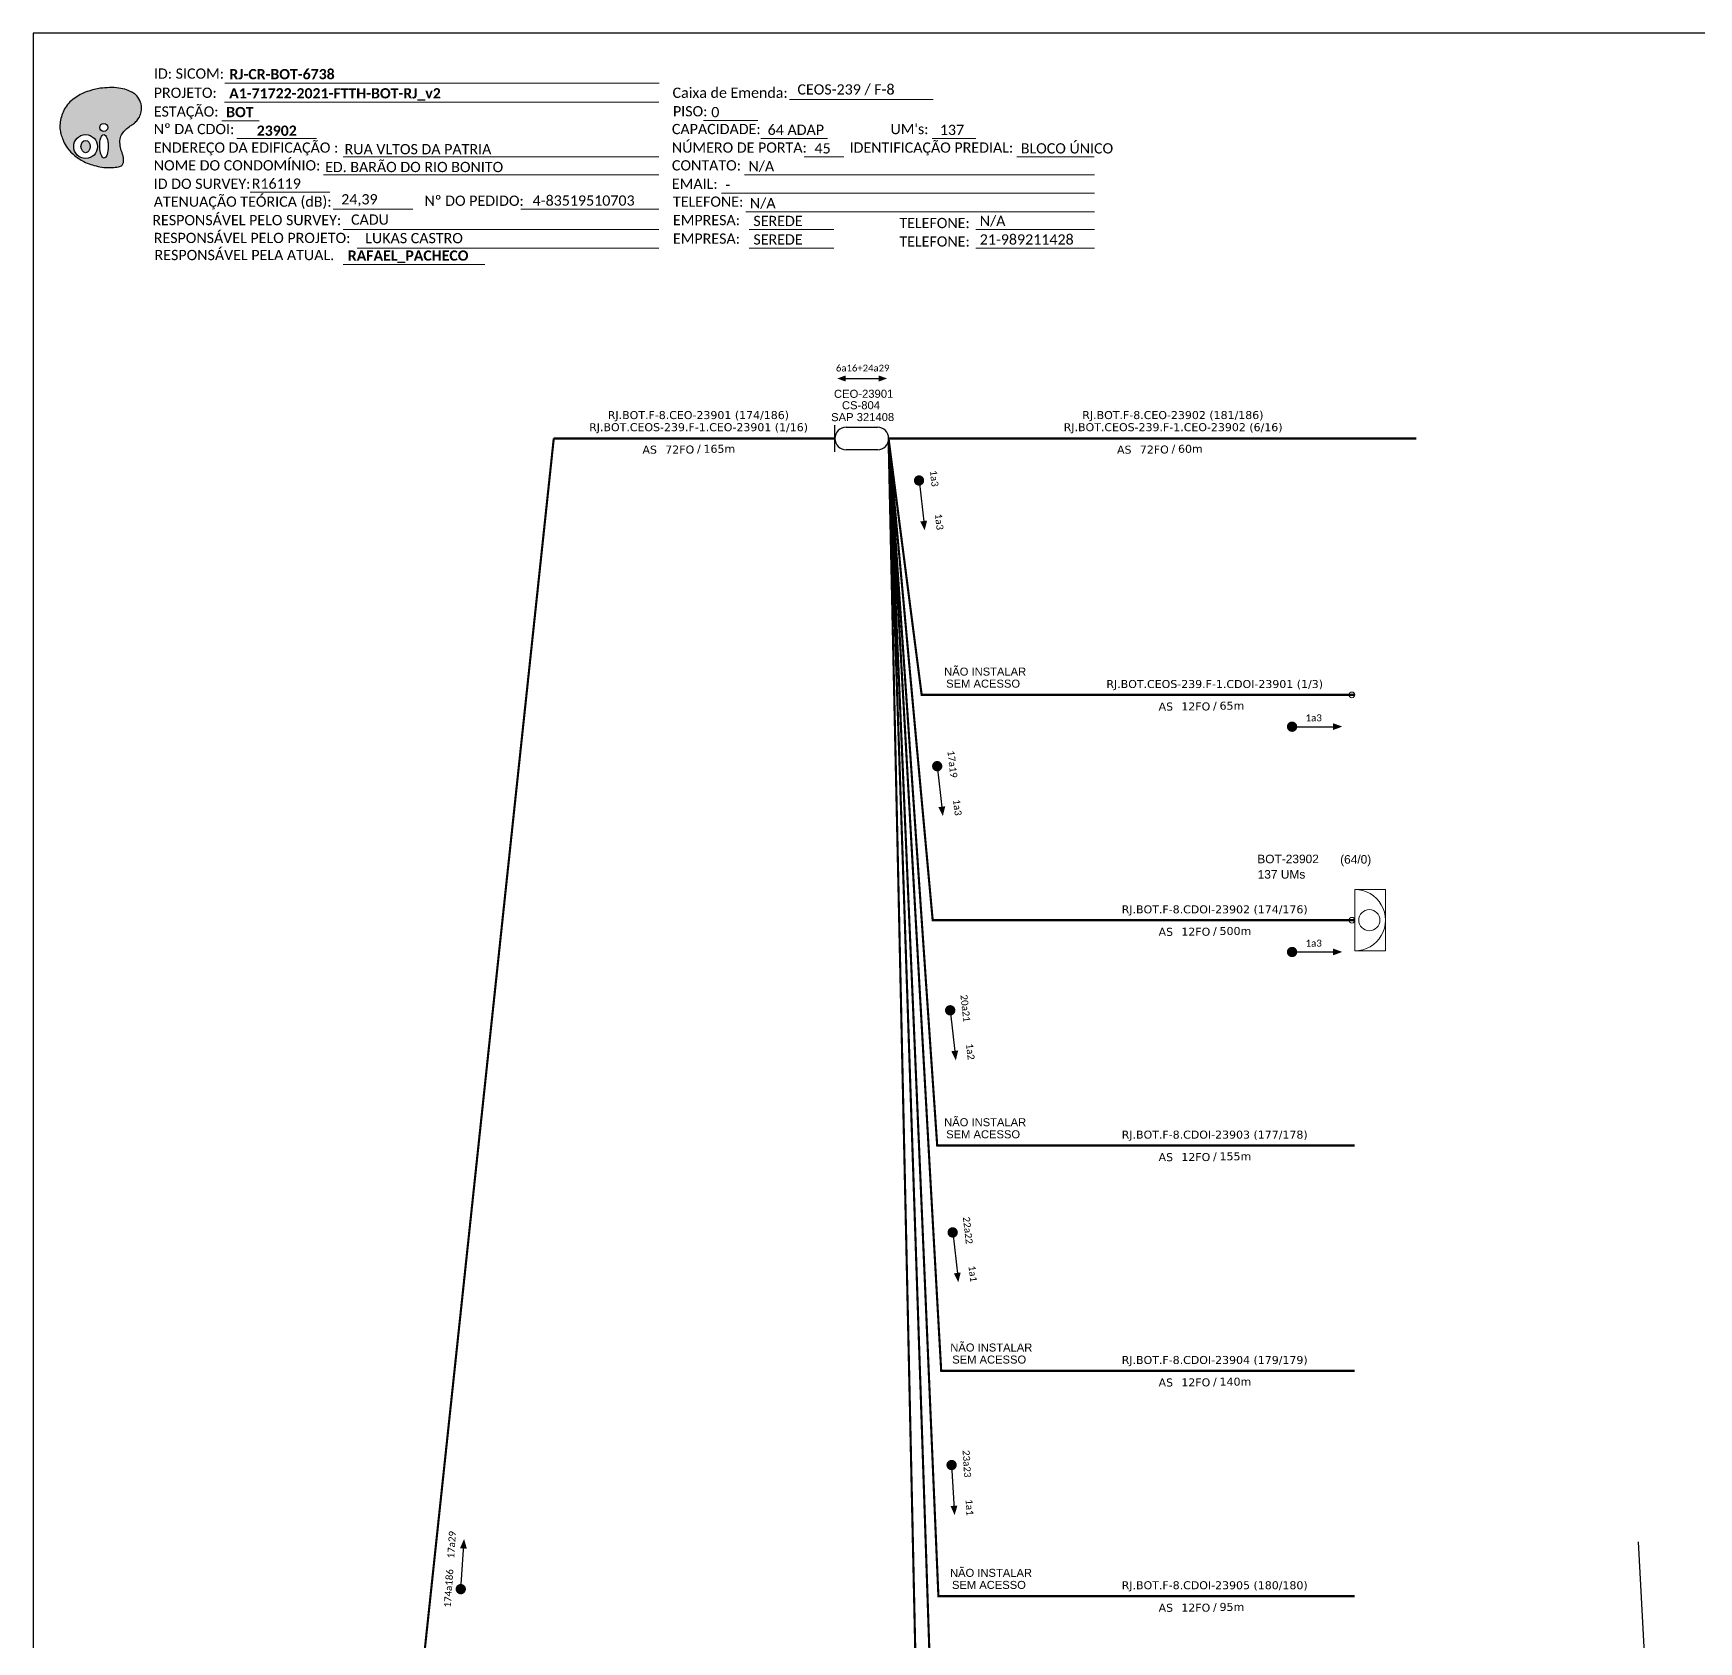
# Model space of a CAD drawing. Extents: x -89 to 1415, y 705 to 1544.
# Drawn here: x -89.3 to 202, y 1017.7 to 1299 of the extents above; entities that cross this region are included whole.
import ezdxf
from ezdxf.enums import TextEntityAlignment as Align

# ---------------------------------------------------------------- set-up
doc = ezdxf.new("R2010")
doc.units = 0
for name, color, linetype, lineweight in [("20.0-LEGENDA DOS CDO'S", 1, 'Continuous', 0), ('20.2-CDO_POSTE', 1, 'Continuous', 5), ('40.1-ETIQUETAS', 1, 'Continuous', 20)]:
    doc.layers.add(name, color=color, linetype=linetype, lineweight=lineweight)
for name, color, linetype in [('20.4-CEOS', 1, 'Continuous'), ('CAP a instalar', 1, 'Continuous'), ('QUADRA', 7, 'Continuous'), ('SETA', 7, 'Continuous')]:
    doc.layers.add(name, color=color, linetype=linetype)
doc.styles.add('ARIAL', font='arial.ttf')
doc.styles.add('siredit', font='verdana.ttf')
doc.styles.get("Standard").update_dxf_attribs({"font": 'arial.ttf'})
doc.styles.add('WMF-Calibri0', font='calibri.ttf')
doc.styles.add('WMF-Calibri1', font='calibrib.ttf')
doc.linetypes.add('FENCELINE1', pattern='A,0.25,-0.1,[133,ltypeshp.shx,S=0.1,R=0,X=-0.1,Y=0],-0.1,1', length=1.45)

# ---------------------------------------------------------------- blocks, each defined once
blk = doc.blocks.new('OI')
h = blk.add_hatch(color=40)
edge = h.paths.add_edge_path()
edge.add_spline(control_points=[(4.35, -0.67), (3.92, -0.99), (3.26, -1.5), (2.81, -2.59), (2.9, -3.5), (3.06, -4.27), (3.31, -4.85), (3.37, -5.39), (3.4, -5.88), (3.2, -6.4), (2.54, -6.61), (1.65, -6.63), (0.55, -6.67), (-0.56, -6.42), (-1.61, -6.14), (-2.77, -5.61), (-3.92, -4.77), (-4.89, -3.7), (-5.34, -2.65), (-5.6, -1.94), (-5.85, -0.96), (-5.71, 0.47), (-5.1, 2.02), (-4.14, 3.02), (-3.3, 3.61), (-2.37, 4.16), (-1.36, 4.44), (-0.56, 4.7), (0.79, 4.85), (2.24, 4.97), (3.79, 4.57), (4.67, 4.21), (5.44, 3.65), (5.76, 2.99), (6.03, 2.21), (6.01, 1.46), (5.72, 0.64), (5.31, 0.08), (4.88, -0.38), (4.51, -0.55), (4.35, -0.67)], knot_values=[0, 0, 0, 0, 1.60434, 2.417191, 3.427595, 4.282808, 4.776746, 5.304182, 5.888771, 6.258406, 6.858137, 7.79129, 8.986195, 10.124242, 11.187857, 12.242908, 13.953784, 15.414161, 16.515391, 17.349188, 17.675853, 19.552021, 21.515531, 22.568638, 23.63245, 24.621084, 25.782718, 26.745347, 27.142653, 29.870543, 31.004649, 31.921532, 32.709589, 33.801391, 34.042471, 35.192333, 35.971461, 36.628871, 37.254359, 37.836911, 37.836911, 37.836911, 37.836911], degree=3, periodic=0)
h.paths.add_polyline_path([(1.13, -0.87, -1), (-0.04, -0.87, -1)], flags=16)
edge = h.paths.add_edge_path(flags=16)
edge.add_ellipse((0.56, -3.59), major_axis=(-0.02, 1.71), ratio=0.361305, start_angle=0, end_angle=360)
h.paths.add_polyline_path([(-0.36, -3.62, -1), (-3.8, -3.62, -1)], flags=16)
edge = h.paths.add_edge_path(flags=0)
edge.add_ellipse((-2.08, -3.62), major_axis=(0, 0.885), ratio=0.758294, start_angle=0, end_angle=360)
at = {"color": 40}
for centre, radius in [((-2.08, -3.62), 1.72), ((0.54, -0.87), 0.587)]:
    blk.add_circle(centre, radius, dxfattribs=at)
blk.add_ellipse((0.56, -3.59), major_axis=(-0.02, 1.71), ratio=0.361305, dxfattribs=at)
blk.add_ellipse((-2.08, -3.62), major_axis=(0, 0.885), ratio=0.758294, start_param=-3.141592653589792, end_param=3.141592653589792, dxfattribs=at)
at = {"color": 40, "start_tangent": (-0.800898, -0.598801), "end_tangent": (-0.800898, -0.598801)}
blk.add_spline([(4.35, -0.67), (3.2, -1.78), (2.9, -2.54), (2.92, -3.55), (3.12, -4.38), (3.28, -4.85), (3.37, -5.37), (3.35, -5.95), (3.2, -6.29), (2.66, -6.55), (1.73, -6.63), (0.54, -6.62), (-0.58, -6.41), (-1.6, -6.11), (-2.56, -5.67), (-3.95, -4.67), (-4.89, -3.56), (-5.37, -2.56), (-5.64, -1.78), (-5.72, -1.46), (-5.63, 0.42), (-4.84, 2.22), (-4.13, 2.99), (-3.27, 3.62), (-2.4, 4.09), (-1.3, 4.47), (-0.37, 4.72), (0.02, 4.77), (2.75, 4.8), (3.85, 4.53), (4.69, 4.16), (5.31, 3.68), (5.85, 2.73), (5.93, 2.5), (5.94, 1.35), (5.67, 0.62), (5.29, 0.08), (4.84, -0.36), (4.35, -0.67)], degree=3, dxfattribs=at)
blk = doc.blocks.new('CARIMBO')
at = {"color": 7, "lineweight": 0}
for points in [[(35.66, -16.79), (111.64, -16.79)], [(134.48, -16.3), (159.61, -16.3)], [(35.15, -20.06), (41.7, -20.06)], [(119.43, -20.02), (128.92, -20.02)], [(37.81, -23.14), (51.75, -23.14)], [(129.48, -23.14), (141.1, -23.14)], [(159.42, -23.14), (167.09, -23.14)], [(56.38, -26.37), (111.64, -26.37)], [(137.07, -26.37), (144.01, -26.37)], [(174.24, -26.37), (187.8, -26.37)], [(52.97, -29.48), (111.64, -29.48)], [(126.6, -29.48), (187.83, -29.48)], [(40.13, -32.55), (54.07, -32.55)], [(122.56, -32.72), (187.83, -32.72)], [(54.67, -35.52), (68.61, -35.52)], [(126.84, -35.96), (187.83, -35.96)], [(56.38, -39.07), (111.64, -39.07)], [(127.45, -39.07), (142.25, -39.07)], [(167.06, -39.07), (187.83, -39.07)], [(58.87, -42.31), (111.64, -42.31)], [(127.45, -42.31), (142.25, -42.31)], [(167.06, -42.31), (187.83, -42.31)]]:
    blk.add_lwpolyline(points, dxfattribs=at)
at = {"color": 7, "xscale": 1.213923925163967, "yscale": 1.213923925163967, "zscale": 1.213923925163967, "rotation": 0.1532896023949059}
blk.add_blockref('OI', (13.86, -20.16), dxfattribs=at)
at = {"color": 7, "lineweight": 0, "style": 'WMF-Calibri0'}
for s, height, p in [('PROJETO:', 1.793, (23.26, -16.04)), ('Caixa de Emenda:', 1.7927, (114.02, -16.04)), ('ESTAÇÃO:', 1.793, (23.26, -19.32)), ('PISO:', 1.793, (114.09, -19.28)), ('Nº DA CDOI:', 1.7927, (23.26, -22.39)), ('CAPACIDADE:', 1.7927, (113.91, -22.39)), ('NÚMERO DE PORTA:', 1.7927, (113.91, -25.63)), ("UM's:", 1.793, (152.15, -22.39)), ('ENDEREÇO DA EDIFICAÇÃO :', 1.7927, (23.26, -25.63)), ('IDENTIFICAÇÃO PREDIAL:', 1.7927, (144.99, -25.63)), ('NOME DO CONDOMÍNIO:', 1.7927, (23.26, -28.74)), ('CONTATO:', 1.793, (113.91, -28.74)), ('ID DO SURVEY:', 1.7927, (23.26, -31.97)), ('EMAIL:', 1.793, (113.91, -31.97)), ('ATENUAÇÃO TEÓRICA (dB):', 1.7927, (23.26, -35.09)), ('TELEFONE:', 1.793, (114.09, -35.09)), ('RESPONSÁVEL PELO SURVEY:', 1.7927, (23.02, -38.32)), ('EMPRESA:', 1.793, (114.09, -38.32)), ('TELEFONE:', 1.793, (153.7, -38.83)), ('RESPONSÁVEL PELO PROJETO:', 1.7927, (23.26, -41.44)), ('EMPRESA:', 1.793, (114.09, -41.56)), ('TELEFONE:', 1.793, (153.7, -42.06))]:
    blk.add_text(s, height=height, dxfattribs=at).set_placement(p)
at = {"color": 7, "lineweight": 0, "flags": 8}
for tag, p, style in [('PROJ', (36.46, -16.13), 'WMF-Calibri1'), ('CEOS-XX', (135.87, -15.46), 'WMF-Calibri0'), ('EST', (35.94, -19.41), 'WMF-Calibri1'), ('PISO_PTR', (120.78, -19.42), 'WMF-Calibri0'), ('CAPAC.', (130.66, -22.52), 'WMF-Calibri0'), ("UC'S", (160.78, -22.54), 'WMF-Calibri0'), ('LOGRADOURO', (56.65, -25.91), 'WMF-Calibri0'), ('N°', (138.85, -25.77), 'WMF-Calibri0'), ('N°PREDIO', (174.94, -25.77), 'WMF-Calibri0'), ('NOME_DO_COND.', (53.23, -29.02), 'WMF-Calibri0'), ('NOME_DO_CONTATO', (127.3, -28.89), 'WMF-Calibri0'), ('_ID_', (40.39, -31.94), 'WMF-Calibri0'), ('EMAIL', (123.26, -32.12), 'WMF-Calibri0'), ('O_POTEN', (56.06, -34.68), 'WMF-Calibri0'), ('TELEFONE', (127.55, -35.36), 'WMF-Calibri0'), ('RES_SURVEY', (57.78, -38.23), 'WMF-Calibri0'), ('EMP_RESP_SURVEY', (128.16, -38.47), 'WMF-Calibri0'), ('CONT_RESP_SURVEY', (167.76, -38.47), 'WMF-Calibri0'), ('RES_PROJ', (60.27, -41.47), 'WMF-Calibri0'), ('EMP_RESP_PROJ', (128.16, -41.71), 'WMF-Calibri0'), ('CONT_RESP_PROJ', (167.76, -41.71), 'WMF-Calibri0')]:
    blk.add_attdef(tag, p, '', height=1.79, dxfattribs=dict(at, style=style))
at = {"color": 7, "lineweight": 0, "style": 'WMF-Calibri1', "flags": 8}
blk.add_attdef("N° CDO'S", text='', height=1.79, dxfattribs=at).set_placement((44.78, -22.68), align=Align.CENTER)
blk = doc.blocks.new('ETIQUETA_RS5F')
at = {"layer": '40.1-ETIQUETAS', "color": 0, "style": 'siredit'}
blk.add_text('/', height=1.5, dxfattribs=at).set_placement((1.58, -1.95), align=Align.MIDDLE_RIGHT)
for tag, p in [('ETIQUETA_R_PRIMARIA', (1.21, 4.1)), ('ETIQUETA_R_SECUNDARIA', (1.21, 2.1)), ('F_ATIVAS/F_MORTAS', (1.14, -4.24))]:
    blk.add_attdef(tag, text='', height=1.5, dxfattribs=at).set_placement(p, align=Align.MIDDLE_CENTER)
for tag, p in [('TIPO_CABO', (-6.58, -2.12)), ('CAP_CABO', (0.4, -2.09))]:
    blk.add_attdef(tag, text='', height=1.5, dxfattribs=at).set_placement(p, align=Align.MIDDLE_RIGHT)
blk.add_attdef('METROS', text='', height=1.5, dxfattribs=at).set_placement((2.14, -1.95), align=Align.MIDDLE_LEFT)
for tag, p in [('FUSÃO_1', (0.85, -8.39)), ('FUSÃO_2', (0.85, -10.6)), ('FUSÃO_3', (0.85, -12.93)), ('FUSÃO_4', (0.85, -15.14)), ('FUSÃO_5', (0.85, -17.16))]:
    blk.add_attdef(tag, text='', height=1.5, dxfattribs=at).set_placement(p, align=Align.CENTER)
blk = doc.blocks.new('CDOE-TEXTO PADRÃO')
at = {"layer": "20.0-LEGENDA DOS CDO'S", "color": 0, "style": 'ARIAL'}
for tag, p in [('CDO_N', (0.49, 7.39)), ('SAP', (0.51, 1.67)), ('CORDOALHA', (0.5, 4.33)), ('SPLITER_1', (0.59, -0.91)), ('SPLITER_2', (0.6, -3.55)), ('(XX-XX_F)S', (0.54, -8.29)), ('(XX-XX_L)S', (0.55, -10.83)), ('UMS', (0.55, -13.15))]:
    blk.add_attdef(tag, p, '', height=1.7, rotation=0.118, dxfattribs=at)
blk.add_attdef('FIBRAS_UTILIZADAS', text='', height=1.7, rotation=0.118, dxfattribs=at).set_placement((19.77, 7.43), align=Align.CENTER)

msp = doc.modelspace()

# ---------------------------------------------------------------- linework, layer by layer
msp.add_lwpolyline([(-89.32, 705.02), (749.25, 705.02), (749.25, 1299.02), (-89.32, 1299.02), (-89.32, 705.02)])
at = {"color": 7, "lineweight": 0}
for points in [[(-55.82, 1290.33), (20.16, 1290.33)], [(-4.01, 1268.26), (20.14, 1268.26)], [(-35.1, 1258.6), (-10.32, 1258.6)]]:
    msp.add_lwpolyline(points, dxfattribs=at)
at = {"const_width": 0.902}
for points in [[(65.58, 1221.24, -1), (65.68, 1220.35, -1)], [(68.76, 1171.26, -1), (68.86, 1170.37, -1)], [(71.03, 1128.56, -1), (71.13, 1127.66, -1)]]:
    msp.add_lwpolyline(points, format="xyb", close=True, dxfattribs=at)
at = {"const_width": 0.902, "elevation": 1.6}
for points in [[(130.44, 1177.72, 1), (131.34, 1177.72, 1)], [(130.44, 1138.31, 1), (131.34, 1138.31, 1)]]:
    msp.add_lwpolyline(points, format="xyb", close=True, dxfattribs=at)
at = {"color": 7, "const_width": 0.902}
for points in [[(71.46, 1089.7, -1), (71.57, 1088.8, -1)], [(71.3, 1049.01, -1), (71.36, 1048.11, -1)]]:
    msp.add_lwpolyline(points, format="xyb", close=True, dxfattribs=at)
at = {"color": 7, "const_width": 0.902, "elevation": 1.6}
msp.add_lwpolyline([(-14.57, 1026.4, 1), (-14.51, 1027.3, 1)], format="xyb", close=True, dxfattribs=at)
at = {"layer": '20.4-CEOS', "color": 5}
for p, q in [((50.9, 1225.78, 1.6), (50.9, 1230.5, 1.6)), ((52.86, 1230.1, 1.6), (58.35, 1230.1, 1.6)), ((58.35, 1226.18, 1.6), (52.86, 1226.18, 1.6))]:
    msp.add_line(p, q, dxfattribs=at)
for centre, start, end in [((52.86, 1228.14, 1.6), 90, 270), ((58.35, 1228.14, 1.6), 270, 90)]:
    msp.add_arc(centre, 1.96, start, end, dxfattribs=at)
at = {"layer": '40.1-ETIQUETAS', "color": 1}
msp.add_line((141.85, 1138.51, 1.6), (141.85, 1149.24, 1.6), dxfattribs=at)
at = {"layer": '40.1-ETIQUETAS', "color": 1, "elevation": 1.6}
msp.add_lwpolyline([(141.85, 1149.24), (147.23, 1149.24), (147.23, 1138.49), (141.85, 1138.49)], close=True, dxfattribs=at)
at = {"layer": '40.1-ETIQUETAS', "color": 8}
msp.add_ellipse((141.36, 1183.29, 1.6), major_axis=(-0.351, 0.351), ratio=1, start_param=2.356194490191766, end_param=8.639379797371353, dxfattribs=at)
at = {"layer": '40.1-ETIQUETAS', "color": 1}
for centre, major_axis, start_param, end_param in [((141.85, 1143.88, 1.6), (-3.8, 3.8), 2.356194, 5.497787), ((144.4, 1143.88, 1.6), (1.31, 1.31), 3.926991, 10.210176), ((141.36, 1143.87, 1.6), (-0.351, 0.351), 2.356194490191766, 8.639379797371353)]:
    msp.add_ellipse(centre, major_axis=major_axis, ratio=1, start_param=start_param, end_param=end_param, dxfattribs=at)
at = {"layer": 'CAP a instalar', "color": 7, "linetype": 'FENCELINE1', "ltscale": 7, "const_width": 0.373, "elevation": 1.6}
for points in [[(-22.27, 1002.78), (1.73, 1228.14)], [(50.9, 1228.14), (1.73, 1228.14)], [(60.3, 1228.14), (152.63, 1228.14)], [(60.3, 1228.14), (66.09, 1183.29), (141.85, 1183.29)], [(60.3, 1228.14), (68.81, 1104.46), (141.85, 1104.46)], [(60.3, 1228.14), (69.51, 1065.04), (141.85, 1065.04)], [(60.3, 1228.14), (69.02, 1025.63), (141.85, 1025.63)], [(60.3, 1228.14), (68.44, 986.21), (124.57, 986.21)], [(60.3, 1228.14), (66.5, 946.79), (141.85, 946.79)]]:
    msp.add_lwpolyline(points, dxfattribs=at)
at = {"layer": 'CAP a instalar', "color": 1, "linetype": 'FENCELINE1', "ltscale": 7, "const_width": 0.373, "elevation": 1.6}
msp.add_lwpolyline([(60.3, 1228.14), (68.02, 1143.87), (141.85, 1143.87)], dxfattribs=at)
at = {"layer": 'QUADRA', "color": 0}
msp.add_lwpolyline([(165.39, 920.84), (170.57, 898.12), (198.34, 909.18), (198.3, 909.83), (198.25, 910.97), (196.18, 948.72), (194.85, 973.46), (193.85, 991.68), (192.92, 1009.09), (191.51, 1035.11)], dxfattribs=at)
at = {"layer": 'SETA', "elevation": 1.6}
for points in [[(52.24, 1238.62), (59.12, 1238.62)], [(130.89, 1177.72), (138.65, 1177.72)], [(130.89, 1138.31), (138.65, 1138.31)]]:
    msp.add_lwpolyline(points, dxfattribs=at)
at = {"layer": 'SETA'}
for points in [[(65.63, 1220.79), (66.51, 1213.09)], [(68.81, 1170.82), (69.69, 1163.11)], [(71.08, 1128.11), (71.96, 1120.4)]]:
    msp.add_lwpolyline(points, dxfattribs=at)
at = {"layer": 'SETA', "color": 7}
for points in [[(71.52, 1089.25), (72.4, 1081.54)], [(71.33, 1048.56), (71.8, 1040.82)]]:
    msp.add_lwpolyline(points, dxfattribs=at)
at = {"layer": 'SETA', "color": 7, "elevation": 1.6}
msp.add_lwpolyline([(-14.54, 1026.85), (-14.02, 1034.59)], dxfattribs=at)
at = {"layer": 'SETA'}
for points in [[(52.8, 1239.17, 1.6), (51.33, 1238.63, 1.6), (52.8, 1238.1, 1.6)], [(58.57, 1239.17, 1.6), (60.04, 1238.63, 1.6), (58.57, 1238.1, 1.6)], [(65.83, 1213.63), (66.62, 1212.06), (67.03, 1213.77)], [(138.03, 1178.34, 1.6), (139.68, 1177.74, 1.6), (138.03, 1177.13, 1.6)], [(69.01, 1163.66), (69.8, 1162.08), (70.21, 1163.79)], [(138.03, 1138.92, 1.6), (139.68, 1138.32, 1.6), (138.03, 1137.72, 1.6)], [(71.28, 1120.95), (72.07, 1119.37), (72.48, 1121.09)]]:
    msp.add_solid(points, dxfattribs=at)
at = {"layer": 'SETA', "color": 7}
for points in [[(71.72, 1082.09), (72.5, 1080.52), (72.91, 1082.23)], [(71.15, 1041.4), (71.85, 1039.79), (72.35, 1041.47)], [(-14.67, 1034.01, 1.6), (-13.96, 1035.62, 1.6), (-13.47, 1033.93, 1.6)]]:
    msp.add_solid(points, dxfattribs=at)

# ---------------------------------------------------------------- block references
ref = msp.add_blockref('CARIMBO', (-91.51, 1303.77))
ref.add_attrib('PROJ', 'A1-71722-2021-FTTH-BOT-RJ_v2', (-55.05, 1287.63), dxfattribs={"color": 7, "lineweight": 0, "height": 1.7927, "style": 'WMF-Calibri1'})
ref.add_attrib('EST', 'BOT', (-55.57, 1284.35), dxfattribs={"color": 7, "lineweight": 0, "height": 1.793, "style": 'WMF-Calibri1'})
ref.add_attrib("N° CDO'S", '23902', dxfattribs={"color": 7, "lineweight": 0, "height": 1.793, "style": 'WMF-Calibri1'}).set_placement((-46.73, 1281.09), align=Align.CENTER)
ref.add_attrib('LOGRADOURO', 'RUA VLTOS DA PATRIA', (-34.86, 1277.86), dxfattribs={"color": 7, "lineweight": 0, "height": 1.7927, "style": 'WMF-Calibri0'})
ref.add_attrib('NOME_DO_COND.', 'ED. BARÃO DO RIO BONITO', (-38.28, 1274.74), dxfattribs={"color": 7, "lineweight": 0, "height": 1.7927, "style": 'WMF-Calibri0'})
ref.add_attrib('_ID_', 'R16119', (-51.11, 1271.83), dxfattribs={"color": 7, "lineweight": 0, "height": 1.793, "style": 'WMF-Calibri0'})
ref.add_attrib('O_POTEN', '24,39', (-35.45, 1269.09), dxfattribs={"color": 7, "lineweight": 0, "height": 1.793, "style": 'WMF-Calibri0'})
ref.add_attrib('RES_SURVEY', 'CADU', (-33.73, 1265.54), dxfattribs={"color": 7, "lineweight": 0, "height": 1.793, "style": 'WMF-Calibri0'})
ref.add_attrib('RES_PROJ', 'LUKAS CASTRO', (-31.24, 1262.3), dxfattribs={"color": 7, "lineweight": 0, "height": 1.7927, "style": 'WMF-Calibri0'})
ref.add_attrib('CEOS-XX', 'CEOS-239 / F-8', (44.36, 1288.31), dxfattribs={"color": 7, "lineweight": 0, "height": 1.7927, "style": 'WMF-Calibri0'})
ref.add_attrib('CAPAC.', '64 ADAP', (39.15, 1281.25), dxfattribs={"color": 7, "lineweight": 0, "height": 1.793, "style": 'WMF-Calibri0'})
ref.add_attrib("UC'S", '137', (69.27, 1281.23), dxfattribs={"color": 7, "lineweight": 0, "height": 1.793, "style": 'WMF-Calibri0'})
ref.add_attrib('PISO_PTR', '0', (29.28, 1284.34), dxfattribs={"color": 7, "lineweight": 0, "height": 1.79, "style": 'WMF-Calibri0'})
ref.add_attrib('N°', '45', (47.34, 1278), dxfattribs={"color": 7, "lineweight": 0, "height": 1.793, "style": 'WMF-Calibri0'})
ref.add_attrib('N°PREDIO', 'BLOCO ÚNICO', (83.43, 1278), dxfattribs={"color": 7, "lineweight": 0, "height": 1.7927, "style": 'WMF-Calibri0'})
ref.add_attrib('NOME_DO_CONTATO', 'N/A', (35.79, 1274.88), dxfattribs={"color": 7, "lineweight": 0, "height": 1.793, "style": 'WMF-Calibri0'})
ref.add_attrib('EMAIL', '-', (31.75, 1271.65), dxfattribs={"color": 7, "lineweight": 0, "height": 1.79, "style": 'WMF-Calibri0'})
ref.add_attrib('TELEFONE', 'N/A', (36.04, 1268.41), dxfattribs={"color": 7, "lineweight": 0, "height": 1.793, "style": 'WMF-Calibri0'})
ref.add_attrib('EMP_RESP_SURVEY', 'SEREDE', (36.65, 1265.3), dxfattribs={"color": 7, "lineweight": 0, "height": 1.793, "style": 'WMF-Calibri0'})
ref.add_attrib('EMP_RESP_PROJ', 'SEREDE', (36.65, 1262.06), dxfattribs={"color": 7, "lineweight": 0, "height": 1.793, "style": 'WMF-Calibri0'})
ref.add_attrib('CONT_RESP_SURVEY', 'N/A', (76.25, 1265.3), dxfattribs={"color": 7, "lineweight": 0, "height": 1.793, "style": 'WMF-Calibri0'})
ref.add_attrib('CONT_RESP_PROJ', '21-989211428', (76.25, 1262.06), dxfattribs={"color": 7, "lineweight": 0, "height": 1.7927, "style": 'WMF-Calibri0'})
at = {"layer": '20.2-CDO_POSTE', "color": 0}
ref = msp.add_blockref('CDOE-TEXTO PADRÃO', (50.66, 1229.66, 1.6), dxfattribs=dict(at, xscale=0.8275858577969243, yscale=0.8275858577969243, zscale=0.8275858577969243))
ref.add_attrib('CDO_N', 'CEO-23901', (50.75, 1235.25, 1.6), dxfattribs={"layer": "20.0-LEGENDA DOS CDO'S", "color": 0, "height": 1.407, "rotation": 0.118, "style": 'ARIAL'})
ref.add_attrib('CORDOALHA', 'CS-804', (52.14, 1233.25, 1.6), dxfattribs={"layer": "20.0-LEGENDA DOS CDO'S", "color": 0, "height": 1.407, "rotation": 0.118, "style": 'ARIAL'})
ref.add_attrib('SAP', 'SAP 321408', (50.25, 1231.17, 1.6), dxfattribs={"layer": "20.0-LEGENDA DOS CDO'S", "color": 0, "height": 1.407, "rotation": 0.118, "style": 'ARIAL'})
at = {"layer": '40.1-ETIQUETAS', "color": 7}
ref = msp.add_blockref('ETIQUETA_RS5F', (25.96, 1228.16, 1.6), dxfattribs=dict(at, xscale=0.933119987999816, yscale=0.933119987999816, zscale=0.933119987999816))
ref.add_attrib('ETIQUETA_R_PRIMARIA', 'RJ.BOT.F-8.CEO-23901 (174/186)', dxfattribs={"color": 0, "height": 1.3997, "style": 'siredit'}).set_placement((27.03, 1232.24, 1.6), align=Align.MIDDLE_CENTER)
ref.add_attrib('ETIQUETA_R_SECUNDARIA', 'RJ.BOT.CEOS-239.F-1.CEO-23901 (1/16)', dxfattribs={"color": 0, "height": 1.3997, "style": 'siredit'}).set_placement((27.06, 1230.12, 1.6), align=Align.MIDDLE_CENTER)
ref.add_attrib('TIPO_CABO', 'AS', dxfattribs={"color": 0, "height": 1.4, "style": 'siredit'}).set_placement((19.78, 1226.19, 1.6), align=Align.MIDDLE_RIGHT)
ref.add_attrib('CAP_CABO', '72FO', dxfattribs={"color": 0, "height": 1.4, "style": 'siredit'}).set_placement((26.3, 1226.21, 1.6), align=Align.MIDDLE_RIGHT)
ref.add_attrib('METROS', '165m', dxfattribs={"color": 0, "height": 1.4, "style": 'siredit'}).set_placement((27.93, 1226.34, 1.6), align=Align.MIDDLE_LEFT)
ref = msp.add_blockref('ETIQUETA_RS5F', (108.97, 1228.16, 1.6), dxfattribs=dict(at, xscale=0.933119987999816, yscale=0.933119987999816, zscale=0.933119987999816))
ref.add_attrib('ETIQUETA_R_PRIMARIA', 'RJ.BOT.F-8.CEO-23902 (181/186)', dxfattribs={"color": 0, "height": 1.3997, "style": 'siredit'}).set_placement((110.04, 1232.24, 1.6), align=Align.MIDDLE_CENTER)
ref.add_attrib('ETIQUETA_R_SECUNDARIA', 'RJ.BOT.CEOS-239.F-1.CEO-23902 (6/16)', dxfattribs={"color": 0, "height": 1.3997, "style": 'siredit'}).set_placement((110.08, 1230.12, 1.6), align=Align.MIDDLE_CENTER)
ref.add_attrib('TIPO_CABO', 'AS', dxfattribs={"color": 0, "height": 1.4, "style": 'siredit'}).set_placement((102.8, 1226.19, 1.6), align=Align.MIDDLE_RIGHT)
ref.add_attrib('CAP_CABO', '72FO', dxfattribs={"color": 0, "height": 1.4, "style": 'siredit'}).set_placement((109.32, 1226.21, 1.6), align=Align.MIDDLE_RIGHT)
ref.add_attrib('METROS', '60m', dxfattribs={"color": 0, "height": 1.4, "style": 'siredit'}).set_placement((110.94, 1226.34, 1.6), align=Align.MIDDLE_LEFT)
ref = msp.add_blockref('ETIQUETA_RS5F', (116.24, 1183.23, 1.6), dxfattribs=dict(at, xscale=0.933119987999816, yscale=0.933119987999816, zscale=0.933119987999816))
ref.add_attrib('ETIQUETA_R_SECUNDARIA', 'RJ.BOT.CEOS-239.F-1.CDOI-23901 (1/3)', dxfattribs={"color": 0, "height": 1.3997, "style": 'siredit'}).set_placement((117.35, 1185.19, 1.6), align=Align.MIDDLE_CENTER)
ref.add_attrib('TIPO_CABO', 'AS', dxfattribs={"color": 0, "height": 1.4, "style": 'siredit'}).set_placement((110.07, 1181.25, 1.6), align=Align.MIDDLE_RIGHT)
ref.add_attrib('CAP_CABO', '12FO', dxfattribs={"color": 0, "height": 1.4, "style": 'siredit'}).set_placement((116.58, 1181.27, 1.6), align=Align.MIDDLE_RIGHT)
ref.add_attrib('METROS', '65m', dxfattribs={"color": 0, "height": 1.4, "style": 'siredit'}).set_placement((118.21, 1181.4, 1.6), align=Align.MIDDLE_LEFT)
at = {"layer": '40.1-ETIQUETAS', "color": 1}
ref = msp.add_blockref('CDOE-TEXTO PADRÃO', (131.21, 1143.84, 1.6), dxfattribs=dict(at, xscale=0.8771863484745196, yscale=0.8771863484745196, zscale=0.8771863484745196))
ref.add_attrib('CDO_N', 'BOT-23902', (124.81, 1153.83, 1.6), dxfattribs={"layer": "20.0-LEGENDA DOS CDO'S", "color": 0, "height": 1.491, "rotation": 0.118, "style": 'ARIAL'})
ref.add_attrib('CORDOALHA', '137 UMs', (124.87, 1151.14, 1.6), dxfattribs={"layer": "20.0-LEGENDA DOS CDO'S", "color": 0, "height": 1.491, "rotation": 0.118, "style": 'ARIAL'})
ref.add_attrib('FIBRAS_UTILIZADAS', '           (64/0)', dxfattribs={"layer": "20.0-LEGENDA DOS CDO'S", "color": 0, "height": 1.4911, "rotation": 0.118, "style": 'ARIAL'}).set_placement((138.84, 1153.76, 1.6), align=Align.CENTER)
ref = msp.add_blockref('ETIQUETA_RS5F', (116.24, 1143.81, 1.6), dxfattribs=dict(at, xscale=0.933119987999816, yscale=0.933119987999816, zscale=0.933119987999816))
ref.add_attrib('ETIQUETA_R_SECUNDARIA', 'RJ.BOT.F-8.CDOI-23902 (174/176)', dxfattribs={"color": 0, "height": 1.3997, "style": 'siredit'}).set_placement((117.35, 1145.77, 1.6), align=Align.MIDDLE_CENTER)
ref.add_attrib('TIPO_CABO', 'AS', dxfattribs={"color": 0, "height": 1.4, "style": 'siredit'}).set_placement((110.07, 1141.84, 1.6), align=Align.MIDDLE_RIGHT)
ref.add_attrib('CAP_CABO', '12FO', dxfattribs={"color": 0, "height": 1.4, "style": 'siredit'}).set_placement((116.58, 1141.86, 1.6), align=Align.MIDDLE_RIGHT)
ref.add_attrib('METROS', '500m', dxfattribs={"color": 0, "height": 1.4, "style": 'siredit'}).set_placement((118.21, 1141.99, 1.6), align=Align.MIDDLE_LEFT)
at = {"layer": '40.1-ETIQUETAS', "color": 7}
ref = msp.add_blockref('ETIQUETA_RS5F', (116.24, 1104.39, 1.6), dxfattribs=dict(at, xscale=0.933119987999816, yscale=0.933119987999816, zscale=0.933119987999816))
ref.add_attrib('ETIQUETA_R_SECUNDARIA', 'RJ.BOT.F-8.CDOI-23903 (177/178)', dxfattribs={"color": 0, "height": 1.3997, "style": 'siredit'}).set_placement((117.35, 1106.36, 1.6), align=Align.MIDDLE_CENTER)
ref.add_attrib('TIPO_CABO', 'AS', dxfattribs={"color": 0, "height": 1.4, "style": 'siredit'}).set_placement((110.07, 1102.42, 1.6), align=Align.MIDDLE_RIGHT)
ref.add_attrib('CAP_CABO', '12FO', dxfattribs={"color": 0, "height": 1.4, "style": 'siredit'}).set_placement((116.58, 1102.44, 1.6), align=Align.MIDDLE_RIGHT)
ref.add_attrib('METROS', '155m', dxfattribs={"color": 0, "height": 1.4, "style": 'siredit'}).set_placement((118.21, 1102.57, 1.6), align=Align.MIDDLE_LEFT)
ref = msp.add_blockref('ETIQUETA_RS5F', (116.24, 1064.98, 1.6), dxfattribs=dict(at, xscale=0.933119987999816, yscale=0.933119987999816, zscale=0.933119987999816))
ref.add_attrib('ETIQUETA_R_SECUNDARIA', 'RJ.BOT.F-8.CDOI-23904 (179/179)', dxfattribs={"color": 0, "height": 1.3997, "style": 'siredit'}).set_placement((117.35, 1066.94, 1.6), align=Align.MIDDLE_CENTER)
ref.add_attrib('TIPO_CABO', 'AS', dxfattribs={"color": 0, "height": 1.4, "style": 'siredit'}).set_placement((110.07, 1063, 1.6), align=Align.MIDDLE_RIGHT)
ref.add_attrib('CAP_CABO', '12FO', dxfattribs={"color": 0, "height": 1.4, "style": 'siredit'}).set_placement((116.58, 1063.02, 1.6), align=Align.MIDDLE_RIGHT)
ref.add_attrib('METROS', '140m', dxfattribs={"color": 0, "height": 1.4, "style": 'siredit'}).set_placement((118.21, 1063.15, 1.6), align=Align.MIDDLE_LEFT)
ref = msp.add_blockref('ETIQUETA_RS5F', (116.24, 1025.56, 1.6), dxfattribs=dict(at, xscale=0.933119987999816, yscale=0.933119987999816, zscale=0.933119987999816))
ref.add_attrib('ETIQUETA_R_SECUNDARIA', 'RJ.BOT.F-8.CDOI-23905 (180/180)', dxfattribs={"color": 0, "height": 1.3997, "style": 'siredit'}).set_placement((117.35, 1027.53, 1.6), align=Align.MIDDLE_CENTER)
ref.add_attrib('TIPO_CABO', 'AS', dxfattribs={"color": 0, "height": 1.4, "style": 'siredit'}).set_placement((110.07, 1023.59, 1.6), align=Align.MIDDLE_RIGHT)
ref.add_attrib('CAP_CABO', '12FO', dxfattribs={"color": 0, "height": 1.4, "style": 'siredit'}).set_placement((116.58, 1023.61, 1.6), align=Align.MIDDLE_RIGHT)
ref.add_attrib('METROS', '95m', dxfattribs={"color": 0, "height": 1.4, "style": 'siredit'}).set_placement((118.21, 1023.74, 1.6), align=Align.MIDDLE_LEFT)

# ---------------------------------------------------------------- texts
at = {"color": 7, "lineweight": 0, "style": 'WMF-Calibri0'}
for s, p in [('ID: SICOM: ', (-68.22, 1291.08)), ('Nº DO PEDIDO:', (-20.88, 1268.84)), ('RESPONSÁVEL PELA ATUAL.', (-68.1, 1259.34))]:
    msp.add_text(s, height=1.7927, dxfattribs=at).set_placement(p)
at = {"color": 7, "linetype": 'Continuous', "style": 'ARIAL'}
for s, p in [('NÃO INSTALAR', (70.03, 1186.66)), ('SEM ACESSO', (70.38, 1184.56)), ('NÃO INSTALAR', (70.03, 1107.83)), ('SEM ACESSO', (70.38, 1105.72)), ('NÃO INSTALAR', (71.1, 1068.42)), ('SEM ACESSO', (71.44, 1066.31)), ('NÃO INSTALAR', (71.05, 1029)), ('SEM ACESSO', (71.39, 1026.89))]:
    msp.add_text(s, height=1.4, dxfattribs=at).set_placement(p)
at = {"attachment_point": 5}
for s, insert, char_height, width in [('\\C7;\\fCalibri|b0|i0|c0|p34;6a16+24a29', (55.78, 1240.46, 1.6), 1.2, 20.287), ('\\C7;\\fCalibri|b0|i0|c0|p34;1a3', (134.67, 1179.27, 1.6), 1.2273, 22.8852), ('\\C7;\\fCalibri|b0|i0|c0|p34;1a3', (134.67, 1139.85, 1.6), 1.2273, 22.8852)]:
    msp.add_mtext(s, dxfattribs=dict(at, insert=insert, char_height=char_height, width=width))
at = {"char_height": 1.2273, "width": 22.8852, "attachment_point": 5, "rotation": 276.5223}
for s, insert in [('\\C7;\\fCalibri|b0|i0|c0|p34;1a3', (68.29, 1221.15)), ('\\C7;\\fCalibri|b0|i0|c0|p34;1a3', (69.16, 1213.56)), ('\\C7;\\fCalibri|b0|i0|c0|p34;17a19', (71.47, 1171.17)), ('\\C7;\\fCalibri|b0|i0|c0|p34;1a3', (72.34, 1163.59)), ('\\C7;\\fCalibri|b0|i0|c0|p34;20a21', (73.74, 1128.47)), ('\\C7;\\fCalibri|b0|i0|c0|p34;1a2', (74.61, 1120.88))]:
    msp.add_mtext(s, dxfattribs=dict(at, insert=insert))
at = {"color": 7, "char_height": 1.2273, "width": 22.8852, "attachment_point": 5}
for s, insert, rotation in [('\\C7;\\fCalibri|b0|i0|c0|p34;22a22', (74.17, 1089.61), 276.5223), ('\\C7;\\fCalibri|b0|i0|c0|p34;1a1', (75.04, 1082.02), 276.5223), ('\\C7;\\fCalibri|b0|i0|c0|p34;23a23', (74, 1048.78), 273.4716), ('\\C7;\\fCalibri|b0|i0|c0|p34;1a1', (74.47, 1041.15), 273.4716), ('{\\fCalibri|b0|i0|c0|p34;\\C7;17a29}', (-16.14, 1034.62, 1.6), 86.1397), ('{\\fCalibri|b0|i0|c0|p34;\\C7;174a186}', (-16.66, 1027, 1.6), 86.1397)]:
    msp.add_mtext(s, dxfattribs=dict(at, insert=insert, rotation=rotation))
at = {"color": 7, "lineweight": 0, "flags": 8}
for tag, p, s, style in [('RJ-CR-BOT-6738', (-55.02, 1290.98), 'RJ-CR-BOT-6738', 'WMF-Calibri1'), ('4-83519510703', (-1.97, 1268.87), '4-83519510703', 'WMF-Calibri0'), ('RAFAEL_PACHECO', (-34.3, 1259.25), 'RJ-CR-BOT-6738', 'WMF-Calibri1')]:
    msp.add_attdef(tag, p, s, height=1.7927, dxfattribs=dict(at, style=style))

doc.saveas('drawing.dxf')
